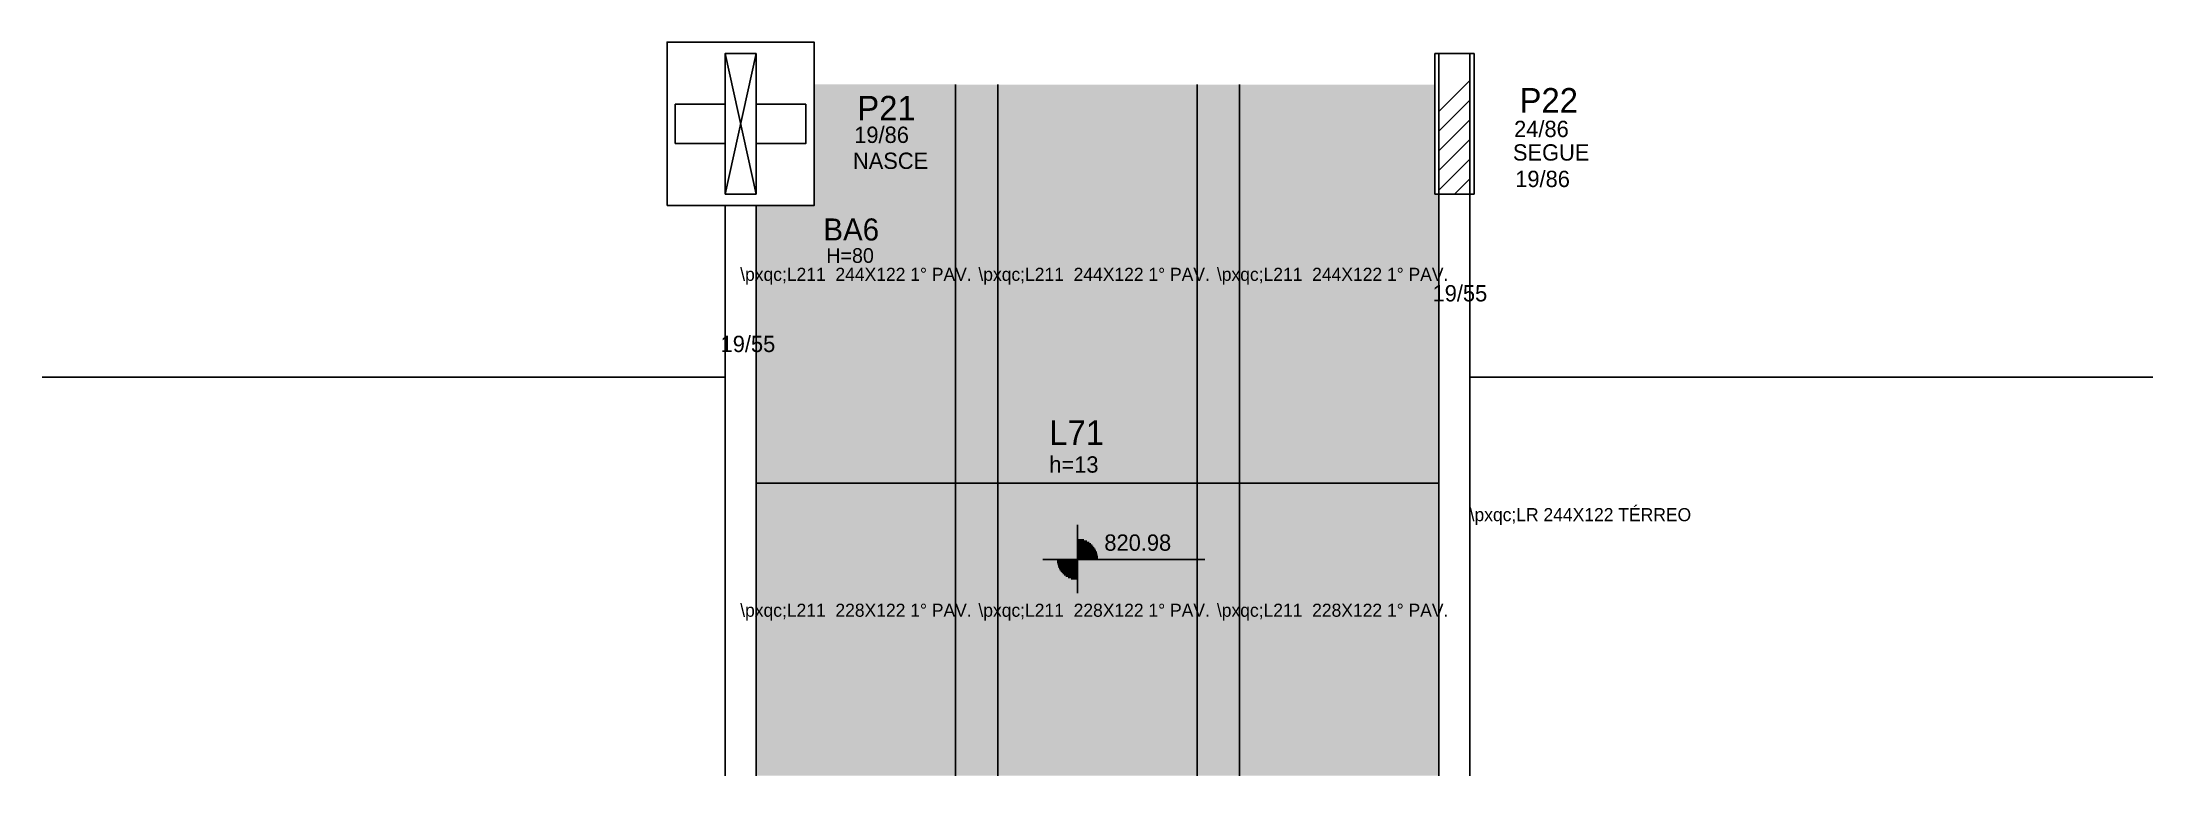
# Model space of a CAD drawing. Header units: metres. Extents: x 4701 to 5993, y 2084 to 2533.
import ezdxf

# ---------------------------------------------------------------- set-up
doc = ezdxf.new("R2010")
doc.units = ezdxf.units.M
for name, color, linetype in [('1', 7, 'Continuous'), ('3', 7, 'Continuous'), ('4', 7, 'Continuous'), ('7', 7, 'Continuous'), ('AUX00', 7, 'Continuous'), ('Hachura', 7, 'Continuous'), ('Painéis', 7, 'Continuous'), ('REAPROVEITAMENTO', 7, 'Continuous')]:
    doc.layers.add(name, color=color, linetype=linetype)

msp = doc.modelspace()

# ---------------------------------------------------------------- hatches: boundary and pattern name
at = {"layer": 'Hachura'}
h = msp.add_hatch(color=7, dxfattribs=at)
h.dxf.hatch_style = 1
h.paths.add_polyline_path([(5260.2, 2084.2), (5286.2, 2084.2), (5286.2, 2084.2), (5286.2, 2507.2), (5286.2, 2507.2), (5260.2, 2507.2), (5260.2, 2507.2), (5260.2, 2084.2)])
h = msp.add_hatch(color=7, dxfattribs=at)
h.dxf.hatch_style = 1
h.paths.add_polyline_path([(5408.2, 2084.2), (5434.2, 2084.2), (5434.2, 2084.2), (5434.2, 2507.2), (5434.2, 2507.2), (5408.2, 2507.2), (5408.2, 2507.2), (5408.2, 2084.2)])
at = {"layer": 'REAPROVEITAMENTO'}
h = msp.add_hatch(color=7, dxfattribs=at)
h.dxf.hatch_style = 1
h.paths.add_polyline_path([(5138.2, 2084.2), (5260.2, 2084.2), (5260.2, 2084.2), (5260.2, 2507.4), (5260.2, 2507.4), (5173.7, 2507.4), (5173.7, 2507.4), (5173.7, 2433.2), (5173.7, 2433.2), (5138.2, 2433.2), (5138.2, 2433.2), (5138.2, 2084.2)])
h = msp.add_hatch(color=7, dxfattribs=at)
h.dxf.hatch_style = 1
h.paths.add_polyline_path([(5286.2, 2084.2), (5408.2, 2084.2), (5408.2, 2084.2), (5408.2, 2507.2), (5408.2, 2507.2), (5286.2, 2507.2), (5286.2, 2507.2), (5286.2, 2084.2)])
h = msp.add_hatch(color=7, dxfattribs=at)
h.dxf.hatch_style = 1
h.paths.add_polyline_path([(5553.7, 2440.2), (5553.7, 2507.2), (5553.7, 2507.2), (5434.2, 2507.2), (5434.2, 2507.2), (5434.2, 2084.2), (5434.2, 2084.2), (5556.2, 2084.2), (5556.2, 2084.2), (5556.2, 2440.2), (5556.2, 2440.2), (5553.7, 2440.2)])

# ---------------------------------------------------------------- linework, layer by layer
at = {"layer": '1', "color": 7, "lineweight": 25}
for p, q in [((5119.2, 2440.2), (5138.2, 2526.2)), ((5119.2, 2526.2), (5138.2, 2440.2))]:
    msp.add_line(p, q, dxfattribs=at)
at = {"layer": '3', "color": 7, "lineweight": 25}
for p, q in [((5556.2, 2490.7), (5575.2, 2509.7)), ((5556.2, 2478.7), (5575.2, 2497.7)), ((5556.2, 2466.7), (5575.2, 2485.7)), ((5556.2, 2454.7), (5575.2, 2473.7)), ((5556.2, 2442.6), (5575.2, 2461.6)), ((5565.7, 2440.2), (5575.2, 2449.6)), ((5335, 2229.1), (5335, 2237.7)), ((5335, 2229.1), (5335, 2204.1)), ((5335, 2228.5), (5338.8, 2228.5)), ((5335, 2227.7), (5340.7, 2227.7)), ((5335, 2226.9), (5342, 2226.9)), ((5335, 2226.1), (5343.1, 2226.1)), ((5335, 2225.3), (5343.9, 2225.3)), ((5335, 2224.5), (5344.6, 2224.5)), ((5335, 2223.7), (5345.2, 2223.7)), ((5335, 2222.9), (5345.7, 2222.9)), ((5335, 2222.1), (5346.2, 2222.1)), ((5322.5, 2216.6), (5313.7, 2216.6)), ((5322.5, 2216.6), (5347.5, 2216.6)), ((5335, 2215.8), (5322.5, 2215.8)), ((5335, 2215), (5322.6, 2215)), ((5335, 2214.2), (5322.7, 2214.2)), ((5335, 2213.4), (5322.9, 2213.4)), ((5335, 2212.6), (5323.1, 2212.6)), ((5335, 2211.8), (5323.4, 2211.8)), ((5335, 2211), (5323.8, 2211)), ((5335, 2210.2), (5324.2, 2210.2)), ((5335, 2209.5), (5324.7, 2209.5)), ((5335, 2221.3), (5346.5, 2221.3)), ((5335, 2220.6), (5346.8, 2220.6)), ((5335, 2219.8), (5347, 2219.8)), ((5335, 2219), (5347.2, 2219)), ((5335, 2218.2), (5347.4, 2218.2)), ((5335, 2217.4), (5347.5, 2217.4)), ((5347.5, 2216.6), (5412.8, 2216.6)), ((5335, 2208.7), (5325.3, 2208.7)), ((5335, 2207.9), (5326, 2207.9)), ((5335, 2207.1), (5326.8, 2207.1)), ((5335, 2206.3), (5327.9, 2206.3)), ((5335, 2205.5), (5329.2, 2205.5)), ((5335, 2204.7), (5331.1, 2204.7)), ((5335, 2204.1), (5335, 2195.9))]:
    msp.add_line(p, q, dxfattribs=at)
for points in [[(5083.7, 2433.2), (5173.7, 2433.2), (5173.7, 2533.2), (5083.7, 2533.2), (5083.7, 2433.2)], [(5119.2, 2433.2), (5119.2, 2084.2)], [(5138.2, 2084.2), (5138.2, 2433.2)], [(5556.2, 2440.2), (5556.2, 2084.2)], [(5575.2, 2084.2), (5575.2, 2440.2)]]:
    msp.add_lwpolyline(points, dxfattribs=at)
at = {"layer": '7', "color": 7, "lineweight": 25}
for points in [[(5119.2, 2440.2), (5138.2, 2440.2), (5138.2, 2526.2), (5119.2, 2526.2), (5119.2, 2440.2)], [(5553.7, 2440.2), (5577.7, 2440.2), (5577.7, 2526.2), (5553.7, 2526.2), (5553.7, 2440.2)], [(5556.2, 2440.2), (5575.2, 2440.2), (5575.2, 2526.2), (5556.2, 2526.2), (5556.2, 2440.2)], [(5119.2, 2495.2), (5088.7, 2495.2), (5088.7, 2471.2), (5119.2, 2471.2), (5119.2, 2495.2)], [(5168.7, 2495.2), (5138.2, 2495.2), (5138.2, 2471.2), (5168.7, 2471.2), (5168.7, 2495.2)]]:
    msp.add_lwpolyline(points, dxfattribs=at)
at = {"layer": 'Painéis', "color": 7, "lineweight": 25}
for p, q in [((5260.2, 2507.2), (5260.2, 2084.2)), ((5286.2, 2507.2), (5286.2, 2084.2)), ((5408.2, 2507.2), (5408.2, 2084.2)), ((5434.2, 2507.2), (5434.2, 2084.2)), ((4701.2, 2328.2), (5119.2, 2328.2)), ((5993.2, 2328.2), (5575.2, 2328.2)), ((5556.1, 2263.2), (5138.1, 2263.2))]:
    msp.add_line(p, q, dxfattribs=at)

# ---------------------------------------------------------------- texts
at = {"layer": '3', "color": 7, "lineweight": 25}
for s, height, p in [('19/86', 10, (5198.3, 2471.5)), ('24/86', 10, (5602.2, 2475.1)), ('SEGUE', 10, (5601.5, 2460.7)), ('NASCE', 10, (5197.5, 2455.6)), ('19/86', 10, (5602.9, 2444.5)), ('H=80', 9, (5181.2, 2398.1)), ('19/55', 10, (5552.3, 2374.5)), ('19/55', 10, (5116.5, 2343.5)), ('h=13', 10, (5317.7, 2269.7)), ('820.98', 10, (5351.4, 2221.9))]:
    msp.add_text(s, height=height, dxfattribs=at).set_placement(p)
at = {"layer": '4', "color": 7, "lineweight": 25}
for s, height, p in [('P21', 15, (5200.2, 2485.3)), ('P22', 15, (5605.6, 2490.1)), ('BA6', 13.5, (5179.4, 2411.8)), ('L71', 15, (5317.7, 2286.7))]:
    msp.add_text(s, height=height, dxfattribs=at).set_placement(p)
at = {"layer": 'AUX00', "color": 7, "lineweight": 25}
for s, p in [('\\pxqc;L211 ^J244X122^J1° PAV.', (5128.5, 2387.1)), ('\\pxqc;L211 ^J244X122^J1° PAV.', (5274.3, 2387.1)), ('\\pxqc;L211 ^J244X122^J1° PAV.', (5420.3, 2387.1)), ('\\pxqc;LR^J244X122^JTÉRREO', (5575, 2240)), ('\\pxqc;L211 ^J228X122^J1° PAV.', (5128.5, 2181.5)), ('\\pxqc;L211 ^J228X122^J1° PAV.', (5274.3, 2181.5)), ('\\pxqc;L211 ^J228X122^J1° PAV.', (5420.3, 2181.5))]:
    msp.add_text(s, height=8, dxfattribs=at).set_placement(p)

doc.saveas('drawing.dxf')
